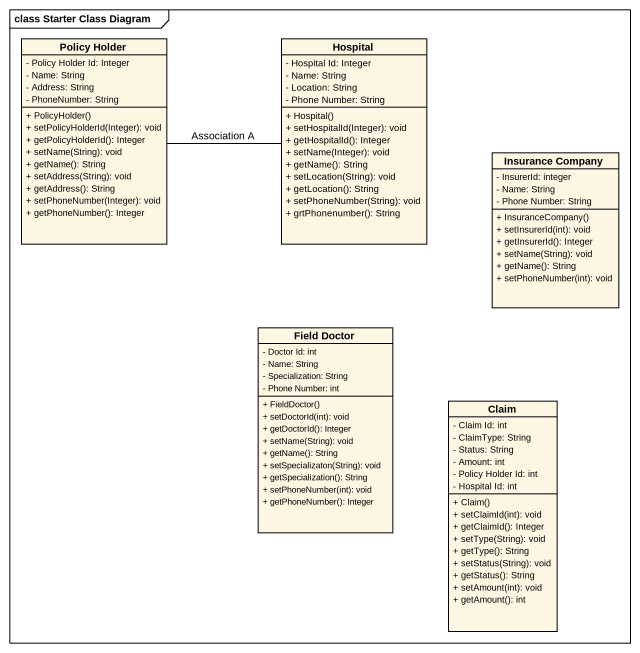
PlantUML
@startuml
mainframe class Starter Class Diagram
hide circle
hide empty members
skinparam classAttributeIconSize 0
class "Policy Holder" as Policy_Holder {
  - Policy Holder Id: Integer
  - Name: String
  - Address: String
  - PhoneNumber: String
  + PolicyHolder()
  + setPolicyHolderId(Integer): void
  + getPolicyHolderId(): Integer
  + setName(String): void
  + getName(): String
  + setAddress(String): void
  + getAddress(): String
  + setPhoneNumber(Integer): void
  + getPhoneNumber(): Integer
}
class Hospital {
  - Hospital Id: Integer
  - Name: String
  - Location: String
  - Phone Number: String
  + Hospital()
  + setHospitalId(Integer): void
  + getHospitalId(): Integer
  + setName(Integer): void
  + getName(): String
  + setLocation(String): void
  + getLocation(): String
  + setPhoneNumber(String): void
  + grtPhonenumber(): String
}
class "Insurance Company" as Insurance_Company {
  - InsurerId: integer
  - Name: String
  - Phone Number: String
  + InsuranceCompany()
  + setInsurerId(int): void
  + getInsurerId(): Integer
  + setName(String): void
  + getName(): String
  + setPhoneNumber(int): void
}
class "Field Doctor" as Field_Doctor {
  - Doctor Id: int
  - Name: String
  - Specialization: String
  - Phone Number: int
  + FieldDoctor()
  + setDoctorId(int): void
  + getDoctorId(): Integer
  + setName(String): void
  + getName(): String
  + setSpecializaton(String): void
  + getSpecialization(): String
  + setPhoneNumber(int): void
  + getPhoneNumber(): Integer
}
class Claim {
  - Claim Id: int
  - ClaimType: String
  - Status: String
  - Amount: int
  - Policy Holder Id: int
  - Hospital Id: int
  + Claim()
  + setClaimId(int): void
  + getClaimId(): Integer
  + setType(String): void
  + getType(): String
  + setStatus(String): void
  + getStatus(): String
  + setAmount(int): void
  + getAmount(): int
}
Policy_Holder -right- Hospital : Association A
@enduml
